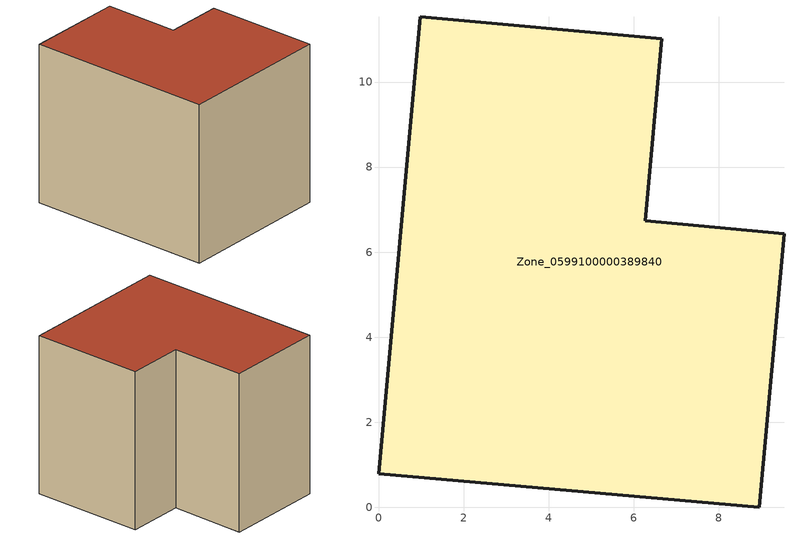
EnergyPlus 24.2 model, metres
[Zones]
Zone_0599100000389840
 floor ground (C_G): 0,0.79 0.98,11.54 6.66,11.02 6.27,6.73 9.54,6.44 8.95,0 z0
 wall outside (C_F): 0.98,11.54 0,0.79 8.95,0 9.54,6.44 6.27,6.73 6.66,11.02 0.98,11.54 z0:9.19
 roof outside (C_R): 0,0.79 8.95,0 9.54,6.44 6.27,6.73 6.66,11.02 0.98,11.54 z9.19
[BUILDING]
Pand.0599100000389840: North Axis=0; Terrain=City; Loads Convergence Tolerance Value=0.04; Temperature Convergence Tolerance Value=0.4; Solar Distribution=FullExterior; Maximum Number of Warmup Days=25; Minimum Number of Warmup Days=1
[Site:Location]
Rotterdam.The.Hague.AP_ZH_NLD Design_Conditions: Latitude=51.96; Longitude=4.45; Time Zone=1; Elevation=-4.5
[SITE:GROUNDTEMPERATURE:BUILDINGSURFACE]
18, 18, 18, 18, 18, 18, 18, 18, 18, 18, 18, 18
[MATERIAL] Thermal Absorptance=0.9; Solar Absorptance=0.7; Visible Absorptance=0.7
Name | Roughness | Thickness | Conductivity | Density | Specific Heat
G.TC.1992-2005 | MediumSmooth | 0.15 | 0.06 | 540 | 1210
F.TC.1992-2005 | Rough | 0.3 | 0.12 | 1920 | 840
R.TC.1992-2005 | MediumRough | 0.2 | 0.08 | 1500 | 1000
[CONSTRUCTION]
C_G: G.TC.1992-2005
C_F: F.TC.1992-2005
C_R: R.TC.1992-2005
[ZONE]
Zone_0599100000389840: Type=1; Multiplier=1; Ceiling Height=Autocalculate; Volume=Autocalculate; Floor Area=autocalculate; Part of Total Floor Area=Yes
[ZONEINFILTRATION:DESIGNFLOWRATE]
Infil_Zone_0599100000389840: Zone or ZoneList or Space or SpaceList=Zone_0599100000389840; Schedule=AlwaysOn; Design Flow Rate Calculation Method=Flow/Area; Flow Rate per Floor Area=0.0015; Constant Term Coefficient=1; Temperature Term Coefficient=0; Velocity Term Coefficient=0; Velocity Squared Term Coefficient=0
[HVACTEMPLATE:ZONE:IDEALLOADSAIRSYSTEM]
Zone_0599100000389840: Maximum Heating Supply Air Temperature=50; Minimum Cooling Supply Air Temperature=13; Maximum Heating Supply Air Humidity Ratio=0.0156; Minimum Cooling Supply Air Humidity Ratio=0.0077; Heating Limit=NoLimit; Cooling Limit=NoLimit; Dehumidification Control Type=ConstantSensibleHeatRatio; Cooling Sensible Heat Ratio=0.7; Dehumidification Setpoint=60; Humidification Control Type=None; Humidification Setpoint=30; Outdoor Air Method=None; Outdoor Air Flow Rate per Person=0.00944; Outdoor Air Flow Rate per Zone Floor Area=0; Outdoor Air Flow Rate per Zone=0; Demand Controlled Ventilation Type=None; Outdoor Air Economizer Type=NoEconomizer; Heat Recovery Type=None; Sensible Heat Recovery Effectiveness=0.7; Latent Heat Recovery Effectiveness=0.65
[ZONECONTROL:THERMOSTAT]
ThermostatControl_Zone_0599100000389840: Zone or ZoneList=Zone_0599100000389840; Control Type Schedule=DualSetpointControlType; Control 1=Thermostat_Zone_0599100000389840; Temperature Difference Between Cutout And Setpoint=0
[THERMOSTATSETPOINT:DUALSETPOINT]
Thermostat_Zone_0599100000389840: Heating Setpoint Temperature Schedule=HeatingSetpoint_Zone_0599100000389840; Cooling Setpoint Temperature Schedule=CoolingSetpoint_Zone_0599100000389840
[SCHEDULE:COMPACT]
HeatingSetpoint_Zone_0599100000389840: Through: 12/31, For: AllDays, Until: 24:00, 21
CoolingSetpoint_Zone_0599100000389840: Through: 12/31, For: AllDays, Until: 24:00, 24
DualSetpointControlType: Through: 12/31, For: AllDays, Until: 24:00, 4
AlwaysOn: Through: 12/31, For: AllDays, Until: 24:00, 1
